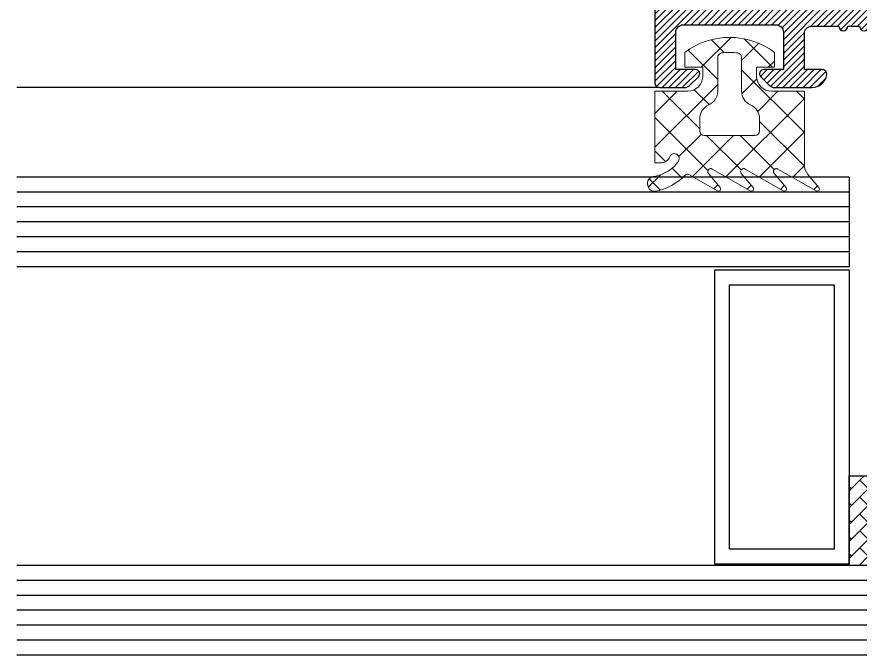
# Model space of a CAD drawing. Header units: millimetres. Extents: x -74274 to -74040, y 4013 to 4218.
# Drawn here: x -74273.6 to -74217.2, y 4026 to 4068.7 of the extents above; entities that cross this region are included whole.
import ezdxf

# ---------------------------------------------------------------- set-up
doc = ezdxf.new("R2010")
doc.units = ezdxf.units.MM
for name, color, linetype in [('ART_BOND CITASI', 65, 'Continuous'), ('ART_CAM', 150, 'Continuous'), ('ART_FITIL', 24, 'Continuous'), ('ART_PROFIL', 42, 'Continuous'), ('ART_SILIKON', 252, 'Continuous'), ('ART_TARAMA', 251, 'Continuous')]:
    doc.layers.add(name, color=color, linetype=linetype)
doc.layers.add('KOMPOZIT', color=117, linetype='Continuous', true_color=0x567b60)
doc.layers.add('silikon', color=5, linetype='Continuous', lineweight=9)

# ---------------------------------------------------------------- blocks, each defined once
blk = doc.blocks.new('kanatlı sag dikme')
at = {"layer": 'ART_SILIKON', "linetype": 'Continuous', "lineweight": -2}
h = blk.add_hatch(dxfattribs=at)
h.set_pattern_fill('AR-HBONE', color=256, scale=0.2, angle=-1.27e-14, style=0)
h.set_pattern_definition([(44.99999999999999, (-2290.313624081347, -2198.407147241273), (4e-16, 1.131370849898475), [2.399999999999999, -0.8]), (134.9999999999999, (-2289.747938656394, -2197.841461816319), (4e-16, 1.131370849898475), [2.399999999999999, -0.8])])
h.paths.add_polyline_path([(-65.87430028352537, -185.7999473949717), (-68.05953068812961, -185.7999473949717), (-68.05953068812961, -179.7999473949717), (-65.87430028352537, -179.7999473949717)])
h.paths.add_polyline_path([(-68.05953068812961, -179.7999473949717), (-68.05953068812961, -185.7999473949717), (-72.92300200244063, -185.7999473949717), (-72.92300200244063, -179.7999473949717)])
at = {"layer": 'ART_TARAMA'}
h = blk.add_hatch(dxfattribs=at)
h.set_pattern_fill('ANSI31', color=256, scale=0.1, style=0)
h.set_pattern_definition([(45, (-1042.42260712161, -3562.648381740667), (-0.2245064030267288, 0.2245064030267288), [])])
edge = h.paths.add_edge_path(flags=16)
edge.add_arc((-52.42419771003515, -152.2999473947356), 0.3000000000498417, 269.9999999561582, 359.9999999549084, ccw=False)
edge.add_line((-52.42419771026471, -152.5999473947854), (-66.22419771007844, -152.5999473947854))
edge.add_arc((-66.22419771007517, -152.2999473949684), 0.299999999817004, 180.0000000006244, 269.99999999937575, ccw=False)
edge.add_line((-66.52419770989218, -152.2999473949717), (-66.52419770989218, -149.8999473950648))
edge.add_arc((-66.22419770983906, -149.8999473948385), 0.3000000000531173, 90.0000000457186, 180.0000000432189, ccw=False)
edge.add_line((-66.22419771007844, -149.5999473947854), (-65.9241977102647, -149.5999473947854))
edge.add_arc((-65.92419771003188, -149.2999473947388), 0.3000000000465661, 269.9999999555326, 359.9999999555326)
edge.add_line((-65.62419770998531, -149.2999473949717), (-65.62419770998531, -145.6999473948785))
edge.add_arc((-65.32419771017484, -145.6999473948753), 0.299999999810467, 89.9999999993758, 180.0000000006244, ccw=False)
edge.add_line((-65.32419771017156, -145.3999473950648), (-52.42419771026471, -145.3999473950648))
edge.add_arc((-52.42419771003842, -145.6999473951179), 0.3000000000531031, 4.571592171487282e-08, 90.00000004321618, ccw=False)
edge.add_line((-52.12419770998531, -145.6999473948785), (-52.12419770998531, -152.2999473949717))
edge = h.paths.add_edge_path(flags=16)
edge.add_arc((-84.1741977102647, -118.1499473950648), 0.25, 90, 180, ccw=False)
edge.add_line((-84.1741977102647, -117.8999473950648), (-83.72419771007844, -117.8999473950648))
edge.add_arc((-83.72419771031127, -117.5999473950182), 0.3000000000465661, 270.0000000444674, 360.0000000444674)
edge.add_line((-83.4241977102647, -117.5999473947854), (-83.4241977102647, -117.3999473950648))
edge.add_arc((-83.92419771028528, -117.3999473948995), 0.5000000000205774, 359.9999999810532, 439.5631485377034)
edge.add_arc((-83.78833391991574, -116.662356023818), 0.2500000001309786, 148.7559824638562, 259.5631485853834, ccw=False)
edge.add_arc((-80.92419771048779, -118.3999473950156), 3.600000000043872, 89.99999999644928, 148.7559824272249, ccw=False)
edge.add_line((-80.9241977102647, -114.7999473949717), (-67.62419770998531, -114.7999473949717))
edge.add_arc((-67.62419770998531, -115.2999473949717), 0.5, 0, 90, ccw=False)
edge.add_line((-67.12419770998531, -115.2999473949717), (-67.12419770998531, -116.8999473950648))
edge.add_line((-67.12419770998531, -116.8999473950648), (-67.62419770998531, -116.8999473950648))
edge.add_arc((-67.62419770998531, -117.3999473950648), 0.5, 90, 180)
edge.add_line((-68.12419770998531, -117.3999473950648), (-68.12419770998531, -117.5999473947854))
edge.add_arc((-67.82419770993874, -117.5999473950182), 0.3000000000465661, 179.9999999555326, 269.9999999555326)
edge.add_line((-67.82419771017156, -117.8999473950648), (-67.37419770998531, -117.8999473950648))
edge.add_arc((-67.37419770998531, -118.1499473950648), 0.25, 0, 90, ccw=False)
edge.add_line((-67.12419770998531, -118.1499473950648), (-67.12419770998531, -147.9499473948785))
edge.add_arc((-67.37419770998531, -147.9499473948785), 0.25, -90, 0, ccw=False)
edge.add_line((-67.37419770998531, -148.1999473948785), (-84.1741977102647, -148.1999473948785))
edge.add_arc((-84.1741977102647, -147.9499473948785), 0.25, 180, 270, ccw=False)
edge.add_line((-84.4241977102647, -147.9499473948785), (-84.4241977102647, -118.1499473950648))
edge = h.paths.add_edge_path()
edge.add_arc((-62.32419771017048, -117.0499473949706), 0.2999999998148297, 180.000000000209, 269.999999999791)
edge.add_line((-62.32419771017156, -117.3499473947854), (-61.82419771017158, -117.3499473947854))
edge.add_line((-61.82419771017158, -117.3499473947854), (-61.62419770998531, -117.3499473947854))
edge.add_arc((-61.62419770998531, -116.3499473947854), 1, 270, 360)
edge.add_line((-60.62419770998531, -116.3499473947854), (-60.62419770998531, -114.8999473950648))
edge.add_line((-60.62419770998531, -114.8999473950648), (-57.42419771026471, -114.8999473950648))
edge.add_arc((-57.42419771026471, -114.5999473947854), 0.3000000002793968, 270, 360)
edge.add_line((-57.12419770998531, -114.5999473947854), (-57.12419770998531, -114.3999473950648))
edge.add_arc((-58.12419770998531, -114.3999473950648), 1, 0, 90)
edge.add_line((-58.12419770998531, -113.3999473950648), (-80.9241977102647, -113.3999473950648))
edge.add_arc((-80.9241977102647, -118.3999473950648), 5, 90, 180)
edge.add_line((-85.9241977102647, -118.3999473950648), (-85.9241977102647, -153.4999473951579))
edge.add_arc((-85.62419771021813, -153.4999473949251), 0.3000000000465661, 180.0000000444673, 270.0000000444674)
edge.add_line((-85.62419770998531, -153.7999473949717), (-83.93130449127057, -153.7999473949717))
edge.add_arc((-83.93130449126514, -153.2999473949713), 0.5000000000003695, 269.9999999993779, 314.9999999995302)
edge.add_line((-83.57775110067448, -153.6535007855676), (-83.0070404225553, -153.0827901074485))
edge.add_arc((-83.20704042268349, -152.8827901073912), 0.2828427126057873, 315.0000000101513, 450.0000000117652)
edge.add_line((-83.20704042274156, -152.5999473947854), (-84.52419771035783, -152.5999473947854))
edge.add_line((-84.52419771035783, -152.5999473947854), (-84.52419771035783, -150.0999473947854))
edge.add_arc((-84.02419771035785, -150.0999473947854), 0.5, 90, 180, ccw=False)
edge.add_line((-84.02419771035785, -149.5999473947854), (-77.82419771017156, -149.5999473947854))
edge.add_arc((-77.82419771017156, -150.0999473947854), 0.5, 0, 90, ccw=False)
edge.add_line((-77.32419771017156, -150.0999473947854), (-77.32419771017156, -152.5999473947854))
edge.add_line((-77.32419771017156, -152.5999473947854), (-78.64135499778786, -152.5999473947854))
edge.add_arc((-78.64135499760911, -152.8827901072964), 0.2828427125110124, 90.00000003620842, 225.0000000362044)
edge.add_line((-78.84135499750845, -153.0827901074485), (-78.27064431938925, -153.6535007855676))
edge.add_arc((-77.91709092879861, -153.2999473949713), 0.5000000000003659, 225.0000000004698, 270.000000000622)
edge.add_line((-77.91709092879319, -153.7999473949717), (-75.41701803324395, -153.7999473949717))
edge.add_arc((-75.41701803320271, -152.7999473947371), 1.000000000234592, 269.9999999976379, 351.7867892943235)
edge.add_arc((-74.72419771003453, -152.8999473948628), 0.3000000000774377, 351.7867893050689, 450.0000000083865)
edge.add_line((-74.72419771007844, -152.5999473947854), (-75.9241977102647, -152.5999473947854))
edge.add_line((-75.9241977102647, -152.5999473947854), (-75.9241977102647, -150.1999473948785))
edge.add_arc((-75.4241977102647, -150.1999473948785), 0.5, 90, 180, ccw=False)
edge.add_line((-75.4241977102647, -149.6999473948785), (-73.62419770998531, -149.6999473948785))
edge.add_arc((-73.32419770993872, -149.6999473948785), 0.3000000000465661, 180, 360)
edge.add_line((-73.02419770989216, -149.6999473948785), (-72.22419771007844, -149.6999473948785))
edge.add_arc((-71.92419771003188, -149.6999473948785), 0.3000000000465661, 180, 360)
edge.add_line((-71.62419770998531, -149.6999473948785), (-70.99740279107938, -149.6999473948785))
edge.add_line((-70.99740279107938, -149.6999473948785), (-70.82419771017156, -149.9999473951579))
edge.add_line((-70.82419771017156, -149.9999473951579), (-70.65099262926378, -149.6999473948785))
edge.add_line((-70.65099262926378, -149.6999473948785), (-68.4241977102647, -149.6999473948785))
edge.add_arc((-68.4241977102647, -150.1999473948785), 0.5, 0, 90, ccw=False)
edge.add_line((-67.9241977102647, -150.1999473948785), (-67.9241977102647, -153.4999473951579))
edge.add_arc((-67.62419771021814, -153.4999473949251), 0.3000000000465661, 180.0000000444673, 270.0000000444674)
edge.add_line((-67.62419770998531, -153.7999473949717), (-67.3382466492767, -153.7999473949717))
edge.add_arc((-67.3382466492767, -154.0999473947854), 0.2999999998137355, 0, 90, ccw=False)
edge.add_line((-67.03824664946296, -154.0999473947854), (-67.03824664946296, -155.3100347127588))
edge.add_arc((-67.33824664971517, -155.3100347127265), 0.3000000002522256, 280.5210768182554, 359.9999999938336, ccw=False)
edge.add_arc((-67.2286883216653, -155.899947395197), 0.2999999999016587, 100.5210768402825, 160.0000000158422)
edge.add_line((-67.51059610783705, -155.7973413523109), (-68.02015443579874, -157.1973413522178))
edge.add_arc((-67.73824664951549, -157.2999473952388), 0.300000000052606, 159.9999999989189, 274.9999999990168)
edge.add_line((-67.71209992669174, -157.5988058047192), (-65.35025584572577, -157.3921712222331))
edge.add_arc((-65.37640256841361, -157.0933128130595), 0.2999999997352248, 274.9999999782633, 314.9999999781889)
edge.add_line((-65.16427053432562, -157.305444847309), (-64.80019443822675, -156.9413687512101))
edge.add_arc((-64.94161579427471, -156.7999473949954), 0.1999999998501349, 314.9999999662183, 434.9999999662253)
edge.add_line((-64.88985198517912, -156.6067622299128), (-65.05528212865465, -156.5624353564166))
edge.add_arc((-65.0035183196332, -156.3692501911568), 0.2000000000022068, 195.0000000001025, 254.9999999998926, ccw=False)
edge.add_line((-65.19670348489308, -156.4210140001782), (-65.73824664964923, -154.3999473950648))
edge.add_line((-65.73824664964923, -154.3999473950648), (-65.73824664964923, -154.0999473952511))
edge.add_arc((-65.45540393708765, -154.1999473952396), 0.3000000000781533, 41.81031490334948, 160.5287793731137, ccw=False)
edge.add_arc((-65.00819034139388, -153.7999473950751), 0.3000000001759364, 221.8103148869432, 269.9999999913231)
edge.add_line((-65.00819034143932, -154.0999473952511), (-61.13824664955609, -154.0999473952511))
edge.add_arc((-61.13824664932327, -154.3999473952976), 0.3000000000465661, 4.446741286301403e-08, 90.00000004446741, ccw=False)
edge.add_line((-60.83824664927671, -154.3999473950648), (-60.83824664927671, -154.615621197951))
edge.add_arc((-61.13824664986477, -154.6156211976108), 0.300000000588085, 328.59999993498457, 359.9999999350414, ccw=False)
edge.add_line((-60.88218141035759, -154.77192408776), (-61.81232595365146, -156.2957454686807))
edge.add_arc((-61.64161579413442, -156.399947395147), 0.2000000001040465, 148.5999999852348, 269.999999985289)
edge.add_line((-61.64161579418578, -156.5999473952511), (-60.21603256106027, -156.5999473952511))
edge.add_arc((-60.21603256142263, -155.5999473946451), 1.000000000605949, 270.0000000207618, 303.9214480356262)
edge.add_arc((-59.49056005282909, -156.6786918687301), 0.2999999998148615, 56.0785519851363, 123.9214480148637, ccw=False)
edge.add_arc((-58.76508754423554, -155.5999473946451), 1.000000000605949, 236.0785519643739, 269.9999999792382)
edge.add_line((-58.7650875445979, -156.5999473952511), (-57.3395043114724, -156.5999473952511))
edge.add_arc((-57.33950431152376, -156.399947395147), 0.2000000001040689, 270.000000014711, 391.4000000147652)
edge.add_line((-57.16879415200674, -156.2957454686807), (-58.09893869530061, -154.77192408776))
edge.add_arc((-57.84287345579341, -154.6156211976108), 0.3000000005880821, 180.0000000649587, 211.4000000650154, ccw=False)
edge.add_line((-58.14287345638149, -154.615621197951), (-58.14287345638149, -154.3999473950648))
edge.add_arc((-57.84287345633494, -154.3999473952976), 0.3000000000465661, 89.99999995553259, 179.9999999555327, ccw=False)
edge.add_line((-57.84287345610209, -154.0999473952511), (-53.97292976421885, -154.0999473952511))
edge.add_arc((-53.97292976426428, -153.7999473950751), 0.3000000001759417, 270.0000000086768, 318.1896851130567)
edge.add_arc((-53.52571616880337, -154.1999473951016), 0.2999999998126696, 19.471220616877588, 138.1896850866363, ccw=False)
edge.add_line((-53.24287345647462, -154.0999473952511), (-53.24287345647462, -154.3999473950648))
edge.add_line((-53.24287345647462, -154.3999473950648), (-53.78441662076511, -156.4210140001782))
edge.add_arc((-53.9776017862578, -156.3692501907536), 0.2000000003314825, 284.9999999057759, 344.99999990556717, ccw=False)
edge.add_line((-53.92583797746921, -156.5624353564166), (-54.09126812047907, -156.6067622299128))
edge.add_arc((-54.03950431138348, -156.7999473949954), 0.1999999998501198, 105.0000000337764, 225.0000000337802)
edge.add_line((-54.18092566743144, -156.9413687512101), (-53.81684957179823, -157.305444847309))
edge.add_arc((-53.60471753747741, -157.0933128124198), 0.3000000003521875, 225.000000076756, 265.0000000766828)
edge.add_line((-53.63086425993242, -157.3921712222331), (-51.26902017896647, -157.5988058047192))
edge.add_arc((-51.2428734561427, -157.2999473952388), 0.3000000000526019, 265.0000000009832, 380.0000000010811)
edge.add_line((-50.96096566985942, -157.1973413522178), (-51.47052399782115, -155.7973413523109))
edge.add_arc((-51.75243178422571, -155.8999473956046), 0.3000000002598489, 20.00000004209486, 79.47892321765187)
edge.add_arc((-51.64287345617584, -155.3100347130065), 0.3000000000194078, 179.9999999526829, 259.47892312825763, ccw=False)
edge.add_line((-51.94287345619523, -155.3100347127588), (-51.94287345619523, -154.3999473950648))
edge.add_arc((-51.64287345614866, -154.399947394832), 0.3000000000465661, 90.00000004446741, 180.0000000444674, ccw=False)
edge.add_line((-51.64287345638149, -154.0999473947854), (-48.12419770998531, -154.0999473947854))
edge.add_arc((-48.12419770998531, -152.5999473947854), 1.5, 270, 360)
edge.add_line((-46.62419770998531, -152.5999473947854), (-46.62419770998531, -150.8999473950648))
edge.add_arc((-47.12419770998531, -150.8999473950648), 0.5, 0, 90)
edge.add_line((-47.12419770998531, -150.3999473950648), (-47.92419771026469, -150.3999473950648))
edge.add_arc((-47.92419771026469, -150.5999473947854), 0.1999999997206032, 90, 180)
edge.add_line((-48.12419770998531, -150.5999473947854), (-48.12419770998531, -152.0999473947854))
edge.add_arc((-48.42419771026797, -152.0999473947821), 0.3000000002826724, 270.00000000062556, 359.99999999937575, ccw=False)
edge.add_line((-48.4241977102647, -152.3999473950648), (-50.32419771017156, -152.3999473950648))
edge.add_arc((-50.32419770993546, -152.099947395015), 0.3000000000498346, 179.999999956157, 269.999999954907, ccw=False)
edge.add_line((-50.62419770998531, -152.0999473947854), (-50.62419770998531, -145.9999473951579))
edge.add_arc((-50.32419770993874, -145.9999473949251), 0.3000000000465661, 90.00000004446741, 180.0000000444674, ccw=False)
edge.add_line((-50.32419771017156, -145.6999473948785), (-45.62419770998531, -145.6999473948785))
edge.add_line((-45.62419770998531, -145.6999473948785), (-45.62419770998531, -146.6999473948785))
edge.add_arc((-45.12419770998531, -146.6999473948785), 0.5, 180, 270)
edge.add_line((-45.12419770998531, -147.1999473948785), (-44.62419770998531, -147.1999473948785))
edge.add_arc((-44.62419770998531, -146.6999473948785), 0.5, 270, 360)
edge.add_line((-44.12419770998531, -146.6999473948785), (-44.12419770998531, -145.8999473950648))
edge.add_arc((-46.12419770998529, -145.8999473950648), 2, 0, 90)
edge.add_line((-46.12419770998529, -143.8999473950648), (-65.32419771017156, -143.8999473950648))
edge.add_arc((-65.32419770993548, -143.599947395015), 0.3000000000498346, 179.999999956157, 269.9999999549084, ccw=False)
edge.add_line((-65.62419770998531, -143.5999473947854), (-65.62419770998531, -136.9499473948785))
edge.add_arc((-65.32419771017156, -136.9499473948785), 0.2999999998137355, 90, 180, ccw=False)
edge.add_line((-65.32419771017156, -136.6499473950648), (-62.12419770998531, -136.6499473950648))
edge.add_arc((-62.12419770998531, -135.1499473950648), 1.5, 270, 360)
edge.add_line((-60.62419770998531, -135.1499473950648), (-60.62419770998531, -133.3499473947854))
edge.add_arc((-61.62419770998531, -133.3499473947854), 1, 0, 90)
edge.add_line((-61.62419770998531, -132.3499473947854), (-61.82419771017158, -132.3499473947854))
edge.add_line((-61.82419771017158, -132.3499473947854), (-62.32419771017156, -132.3499473947854))
edge.add_arc((-62.32419770993985, -132.6499473948309), 0.3000000000454861, 90.00000004425841, 180.0000000446735)
edge.add_line((-62.62419770998531, -132.6499473950648), (-62.62419770998531, -134.5499473949717))
edge.add_arc((-62.92419771003515, -134.5499473947356), 0.3000000000498417, 269.9999999561582, 359.9999999549084, ccw=False)
edge.add_line((-62.92419771026469, -134.8499473947854), (-65.32419771017156, -134.8499473947854))
edge.add_arc((-65.32419771016829, -134.5499473949684), 0.299999999817004, 180.0000000006244, 269.99999999937575, ccw=False)
edge.add_line((-65.62419770998531, -134.5499473949717), (-65.62419770998531, -125.2999473949717))
edge.add_line((-65.62419770998531, -125.2999473949717), (-65.9241977102647, -124.9999473951579))
edge.add_line((-65.9241977102647, -124.9999473951579), (-65.62419770998531, -124.6999473948785))
edge.add_line((-65.62419770998531, -124.6999473948785), (-65.62419770998531, -115.4499473948785))
edge.add_arc((-65.32419771017156, -115.4499473948785), 0.2999999998137355, 90, 180, ccw=False)
edge.add_line((-65.32419771017156, -115.1499473950648), (-62.92419771026469, -115.1499473950648))
edge.add_arc((-62.92419771003189, -115.4499473951114), 0.3000000000465661, 4.446741286301403e-08, 90.00000004446741, ccw=False)
edge.add_line((-62.62419770998531, -115.4499473948785), (-62.62419770998531, -117.0499473949717))
at = {"layer": 'ART_TARAMA', "lineweight": -2}
h = blk.add_hatch(dxfattribs=at)
h.set_pattern_fill('ANSI37', color=256, scale=0.5, angle=89.99999999999999, style=0)
h.set_pattern_definition([(135, (-1237.286580702086, -3815.802264887575), (-1.122532015133643, -1.122532015133643), []), (225, (-1237.286580702086, -3815.802264887575), (1.122532015133643, -1.122532015133643), [])])
edge = h.paths.add_edge_path()
edge.add_arc((-78.12419773652731, -153.0486066909323), 0.9999999967410532, 180.0000000000391, 269.99999999996095, ccw=False)
edge.add_line((-79.12419773326837, -153.0486066909329), (-79.12419773326837, -152.4486066931681))
edge.add_line((-79.12419773326837, -152.4486066931681), (-77.92419773727306, -152.4486066931681))
edge.add_line((-77.92419773727306, -152.4486066931681), (-77.92419773727306, -151.4486066964277))
edge.add_arc((-80.92419772702851, -155.4486066827698), 4.999999982926964, 53.13010235416641, 126.8698976458336)
edge.add_line((-83.92419771678397, -151.4486066964277), (-83.92419771678397, -152.4486066931681))
edge.add_line((-83.92419771678397, -152.4486066931681), (-82.72419772125431, -152.4486066931681))
edge.add_line((-82.72419772125431, -152.4486066931681), (-82.72419772125431, -153.0486066909329))
edge.add_arc((-83.72419771776185, -153.0486066911658), 0.9999999965075403, -89.9999999866597, 1.3340297755348729e-08, ccw=False)
edge.add_line((-83.72419771752902, -154.0486066876733), (-85.9241977102647, -154.0486066876733))
edge.add_line((-85.9241977102647, -154.0486066876733), (-85.9241977102647, -158.8433566978024))
edge.add_line((-85.9241977102647, -158.8433566978024), (-85.52940376722835, -158.8433566978024))
edge.add_arc((-85.52940376713165, -158.1933567000204), 0.6499999977819471, 269.999999991477, 338.4093355046995)
edge.add_arc((-84.6210518313804, -158.5528274807248), 0.3268943063079413, -35.430279095677975, 158.4093355407294, ccw=False)
edge.add_arc((-86.34519098103102, -157.3587681452448), 2.424115892720542, 279.6906942157392, 325.19746662279834, ccw=False)
edge.add_arc((-85.92391801320227, -160.2483988789141), 0.5002797710298763, 91.51460508150305, 269.0278413823203)
edge.add_arc((-86.56831397131185, -157.085581924647), 3.717812388338582, 279.8485004325062, 316.5000209223379)
edge.add_arc((-83.74731688293659, -159.8015238807517), 0.1999999992356119, 60.00000004792088, 128.3856629341885, ccw=False)
edge.add_line((-83.64731688346365, -159.6283188005732), (-81.7417290500889, -160.728510449157))
edge.add_arc((-81.66672905048121, -160.5986066389338), 0.1499999995055871, 240.00000006399, 400.0000000636866)
edge.add_line((-81.55182238449922, -160.5021884976709), (-82.34324575788924, -159.5590068492861))
edge.add_arc((-82.1900368697724, -159.4304493277066), 0.1999999993815941, 60.000000014660316, 220.0000000148113, ccw=False)
edge.add_line((-82.09003687012589, -159.2572442474597), (-79.54172905781887, -160.728510449157))
edge.add_arc((-79.4667290579781, -160.5986066388929), 0.1499999996575109, 239.9999999947007, 399.9999999946173)
edge.add_line((-79.35182239176356, -160.5021884976709), (-80.14324576515354, -159.5590068492861))
edge.add_arc((-79.990036877036, -159.4304493277073), 0.1999999993817548, 60.00000001492208, 220.0000000145495, ccw=False)
edge.add_line((-79.89003687739023, -159.2572442474597), (-77.3417290650832, -160.728510449157))
edge.add_arc((-77.26672906547476, -160.5986066389344), 0.1499999995054254, 240.0000000636409, 400.0000000640357)
edge.add_line((-77.15182239949355, -160.5021884976709), (-77.94324577288353, -159.5590068492861))
edge.add_arc((-77.79003688476668, -159.4304493277066), 0.1999999993815941, 60.000000014660316, 220.0000000148113, ccw=False)
edge.add_line((-77.69003688512021, -159.2572442474597), (-75.14172907281316, -160.728510449157))
edge.add_arc((-75.06672907297185, -160.5986066388934), 0.1499999996573871, 239.9999999944352, 399.999999994883)
edge.add_line((-74.95182240675784, -160.5021884976709), (-75.69024218819686, -159.6221740706646))
edge.add_arc((-74.92419774782675, -158.9793864632541), 0.9999999964312326, 180.000000001363, 220.0000000013401, ccw=False)
edge.add_line((-75.92419774425798, -158.9793864632779), (-75.92419774425798, -154.0486066876733))
edge.add_line((-75.92419774425798, -154.0486066876733), (-78.12419773652798, -154.0486066876733))
edge = h.paths.add_edge_path(flags=16)
edge.add_line((-80.12419773000877, -154.0486066876733), (-80.12419773000877, -151.7825461393045))
edge.add_arc((-80.4241977287929, -151.7825461391856), 0.299999998784159, 359.9999999772942, 442.2335658090529)
edge.add_arc((-80.92419772702851, -155.4486066832906), 3.999999986794834, 82.23356583188993, 97.76643416811005)
edge.add_arc((-81.42419772549668, -151.7825461394525), 0.2999999990172464, 97.76643414004862, 179.9999999717194)
edge.add_line((-81.72419772451394, -151.7825461393045), (-81.72419772451394, -154.0486066876733))
edge.add_arc((-82.72419772086093, -154.0486066877211), 0.9999999963470004, -66.42182151908622, 2.735816906351829e-09, ccw=False)
edge.add_arc((-81.92419772357384, -155.8816369595579), 0.9999999969354062, 113.5781784738736, 179.9999999957009)
edge.add_line((-82.92419772050926, -155.8816369594828), (-82.92419772050926, -156.7124968389803))
edge.add_arc((-82.624197721394, -156.7124968392131), 0.2999999991152293, 179.9999999555326, 269.9999999555353)
edge.add_line((-82.62419772162686, -157.0124968383284), (-79.22419773289585, -157.0124968383284))
edge.add_arc((-79.22419773312868, -156.7124968392131), 0.2999999991152435, 270.0000000444674, 360.0000000444674)
edge.add_line((-78.92419773401343, -156.7124968389803), (-78.92419773401343, -155.8816369594828))
edge.add_arc((-79.92419773071641, -155.8816369592025), 0.999999996702968, 359.999999983937, 426.4218215057348)
edge.add_arc((-79.12419773342769, -154.0486066873646), 0.9999999965810502, 180.0000000176882, 246.4218215394182, ccw=False)
at = {"layer": 'ART_BOND CITASI', "lineweight": -2}
for points in [[(-81.92300200244063, -165.9999473946923), (-72.92300200244063, -165.9999473946923), (-72.92300200244063, -185.6999473948785), (-81.92300200244063, -185.6999473948785)], [(-80.92300200244063, -166.9999473946923), (-73.92300200244063, -166.9999473946923), (-73.92300200244063, -184.6999473948785), (-80.92300200244063, -184.6999473948785)]]:
    blk.add_lwpolyline(points, close=True, dxfattribs=at)
at = {"layer": 'ART_CAM', "lineweight": -2}
for p, q in [((-72.92300200244063, -159.7999473949717), (-128.6158980822947, -159.799947394506)), ((-72.92300200244063, -159.7999473949717), (-72.92300200244063, -165.7999473949717)), ((-72.92300200244063, -165.7999473949717), (-128.6158980822947, -165.7999473949717)), ((-21.14138610303053, -185.7999473949717), (-128.6158980823529, -185.7999473954373)), ((-21.14138610303053, -191.7999473949717), (-128.6158980823529, -191.7999473954373))]:
    blk.add_line(p, q, dxfattribs=at)
at = {"layer": 'ART_FITIL', "lineweight": 5}
for points in [[(-78.12419773652798, -154.0486066876733, -0.4142135623726955), (-79.12419773326837, -153.0486066909329), (-79.12419773326837, -152.4486066931681), (-77.92419773727306, -152.4486066931681), (-77.92419773727306, -151.4486066964277, 0.3333333333332321), (-83.92419771678397, -151.4486066964277), (-83.92419771678397, -152.4486066931681), (-82.72419772125431, -152.4486066931681), (-82.72419772125431, -153.0486066909329, -0.4142135623730951), (-83.72419771752902, -154.0486066876733), (-85.9241977102647, -154.0486066876733), (-85.9241977102647, -158.8433566978024), (-85.52940376722835, -158.8433566978024, 0.3076847592328205), (-84.92501007407554, -158.43253918456, -1.128701775593949), (-84.35469130627462, -158.7423319876948, -0.2012120834861555), (-85.93714129147702, -159.7482938957223, 0.9785310008365526), (-85.93240603726005, -160.7486066384995, 0.1612998685772744), (-83.87150721406213, -159.6447541089551, -0.3075716929249019), (-83.64731688346365, -159.6283188005732), (-81.7417290500889, -160.728510449157, 0.8390996311750223), (-81.55182238449922, -160.5021884976709), (-82.34324575788924, -159.5590068492861, -0.8390996311784471), (-82.09003687012589, -159.2572442474597), (-79.54172905781887, -160.728510449157, 0.8390996311766826), (-79.35182239176356, -160.5021884976709), (-80.14324576515354, -159.5590068492861, -0.8390996311745555), (-79.89003687739023, -159.2572442474597), (-77.3417290650832, -160.728510449157, 0.8390996311802112), (-77.15182239949355, -160.5021884976709), (-77.94324577288353, -159.5590068492861, -0.8390996311784471), (-77.69003688512021, -159.2572442474597), (-75.14172907281316, -160.728510449157, 0.8390996311805551), (-74.95182240675784, -160.5021884976709), (-75.69024218819686, -159.6221740706646, -0.1763269807083624), (-75.92419774425798, -158.9793864632779), (-75.92419774425798, -154.0486066876733)], [(-80.12419773000877, -154.0486066876733), (-80.12419773000877, -151.7825461393045, 0.3750467088369516), (-80.38365718830028, -151.4852979872198, 0.06787888806713), (-81.46473826575675, -151.4852979872198, 0.3750467088364983), (-81.72419772451394, -151.7825461393045), (-81.72419772451394, -154.0486066876733, -0.29821662669872), (-82.32419772227875, -154.9651218233452, 0.2982166266987449), (-82.92419772050926, -155.8816369594828), (-82.92419772050926, -156.7124968389803, 0.4142135623731131), (-82.62419772162686, -157.0124968383284), (-79.22419773289585, -157.0124968383284, 0.4142135623730951), (-78.92419773401343, -156.7124968389803), (-78.92419773401343, -155.8816369594828, 0.2982166266986086), (-79.52419773177827, -154.9651218233452, -0.2982166266982826)]]:
    blk.add_lwpolyline(points, format="xyb", close=True, dxfattribs=at)
at = {"layer": 'ART_PROFIL', "lineweight": -2, "ltscale": 0.5}
blk.add_line((-85.6404226521554, -153.7999473949717), (-128.6158980823529, -153.7999473949717), dxfattribs=at)
blk.add_lwpolyline([(-85.9241977102647, -118.3999473950648), (-85.9241977102647, -153.4999473951579, 0.4142135623730951), (-85.62419770998531, -153.7999473949717), (-83.93130449127057, -153.7999473949717, 0.1989123673803507), (-83.57775110067448, -153.6535007855676), (-83.0070404225553, -153.0827901074485, 0.668178637929498), (-83.20704042274156, -152.5999473947854), (-84.52419771035783, -152.5999473947854), (-84.52419771035783, -150.0999473947854, -0.4142135623730951), (-84.02419771035785, -149.5999473947854), (-77.82419771017156, -149.5999473947854, -0.4142135623730951), (-77.32419771017156, -150.0999473947854), (-77.32419771017156, -152.5999473947854), (-78.64135499778786, -152.5999473947854, 0.6681786379192655), (-78.84135499750845, -153.0827901074485), (-78.27064431938925, -153.6535007855676, 0.1989123673803505), (-77.91709092879319, -153.7999473949717), (-75.41701803324395, -153.7999473949717, 0.3728246932648587), (-74.42727471436956, -152.9428045376958, 0.4568502517561728), (-74.72419771007844, -152.5999473947854), (-75.9241977102647, -152.5999473947854), (-75.9241977102647, -150.1999473948785, -0.4142135623730951), (-75.4241977102647, -149.6999473948785), (-73.62419770998531, -149.6999473948785, 0.9999999999999998), (-73.02419770989216, -149.6999473948785), (-72.22419771007844, -149.6999473948785, 0.9999999999999998), (-71.62419770998531, -149.6999473948785)], format="xyb", dxfattribs=at)
at = {"layer": 'ART_SILIKON', "linetype": 'Continuous', "lineweight": -2}
blk.add_line((-72.92300200244063, -179.7999473949717), (-49.12419770998531, -179.7999473949717), dxfattribs=at)
at = {"layer": 'ART_TARAMA', "lineweight": -2}
for p, q in [((-72.92300200244063, -160.7999473949717), (-128.6158980822947, -160.7999473954373)), ((-72.92300200244063, -161.7999473949717), (-128.6158980822947, -161.7999473949717)), ((-72.92300200244063, -162.7999473949717), (-128.6158980822947, -162.7999473954373)), ((-72.92300200244063, -163.7999473949717), (-128.6158980822947, -163.7999473949717)), ((-72.92300200244063, -164.7999473949717), (-128.6158980822947, -164.7999473949717)), ((-20.14138610303053, -186.7999473949717), (-128.6158980823529, -186.799947395903)), ((-20.14138610303053, -187.7999473949717), (-128.6158980823529, -187.7999473954373)), ((-20.14138610303053, -188.7999473949717), (-128.6158980823529, -188.7999473954373)), ((-20.14138610303053, -189.7999473949717), (-128.6158980823529, -189.7999473949717)), ((-20.14138610303053, -190.7999473949717), (-128.6158980823529, -190.7999473949717))]:
    blk.add_line(p, q, dxfattribs=at)
at = {"layer": 'silikon', "lineweight": -2}
blk.add_line((-72.92300200244063, -185.7999473949717), (-72.92300200244063, -179.7999473949717), dxfattribs=at)

msp = doc.modelspace()

# ---------------------------------------------------------------- block references
at = {"layer": 'KOMPOZIT'}
msp.add_blockref('kanatlı sag dikme', (-74145.00013858157, 4217.802205512731), dxfattribs=at)

doc.saveas('drawing.dxf')
